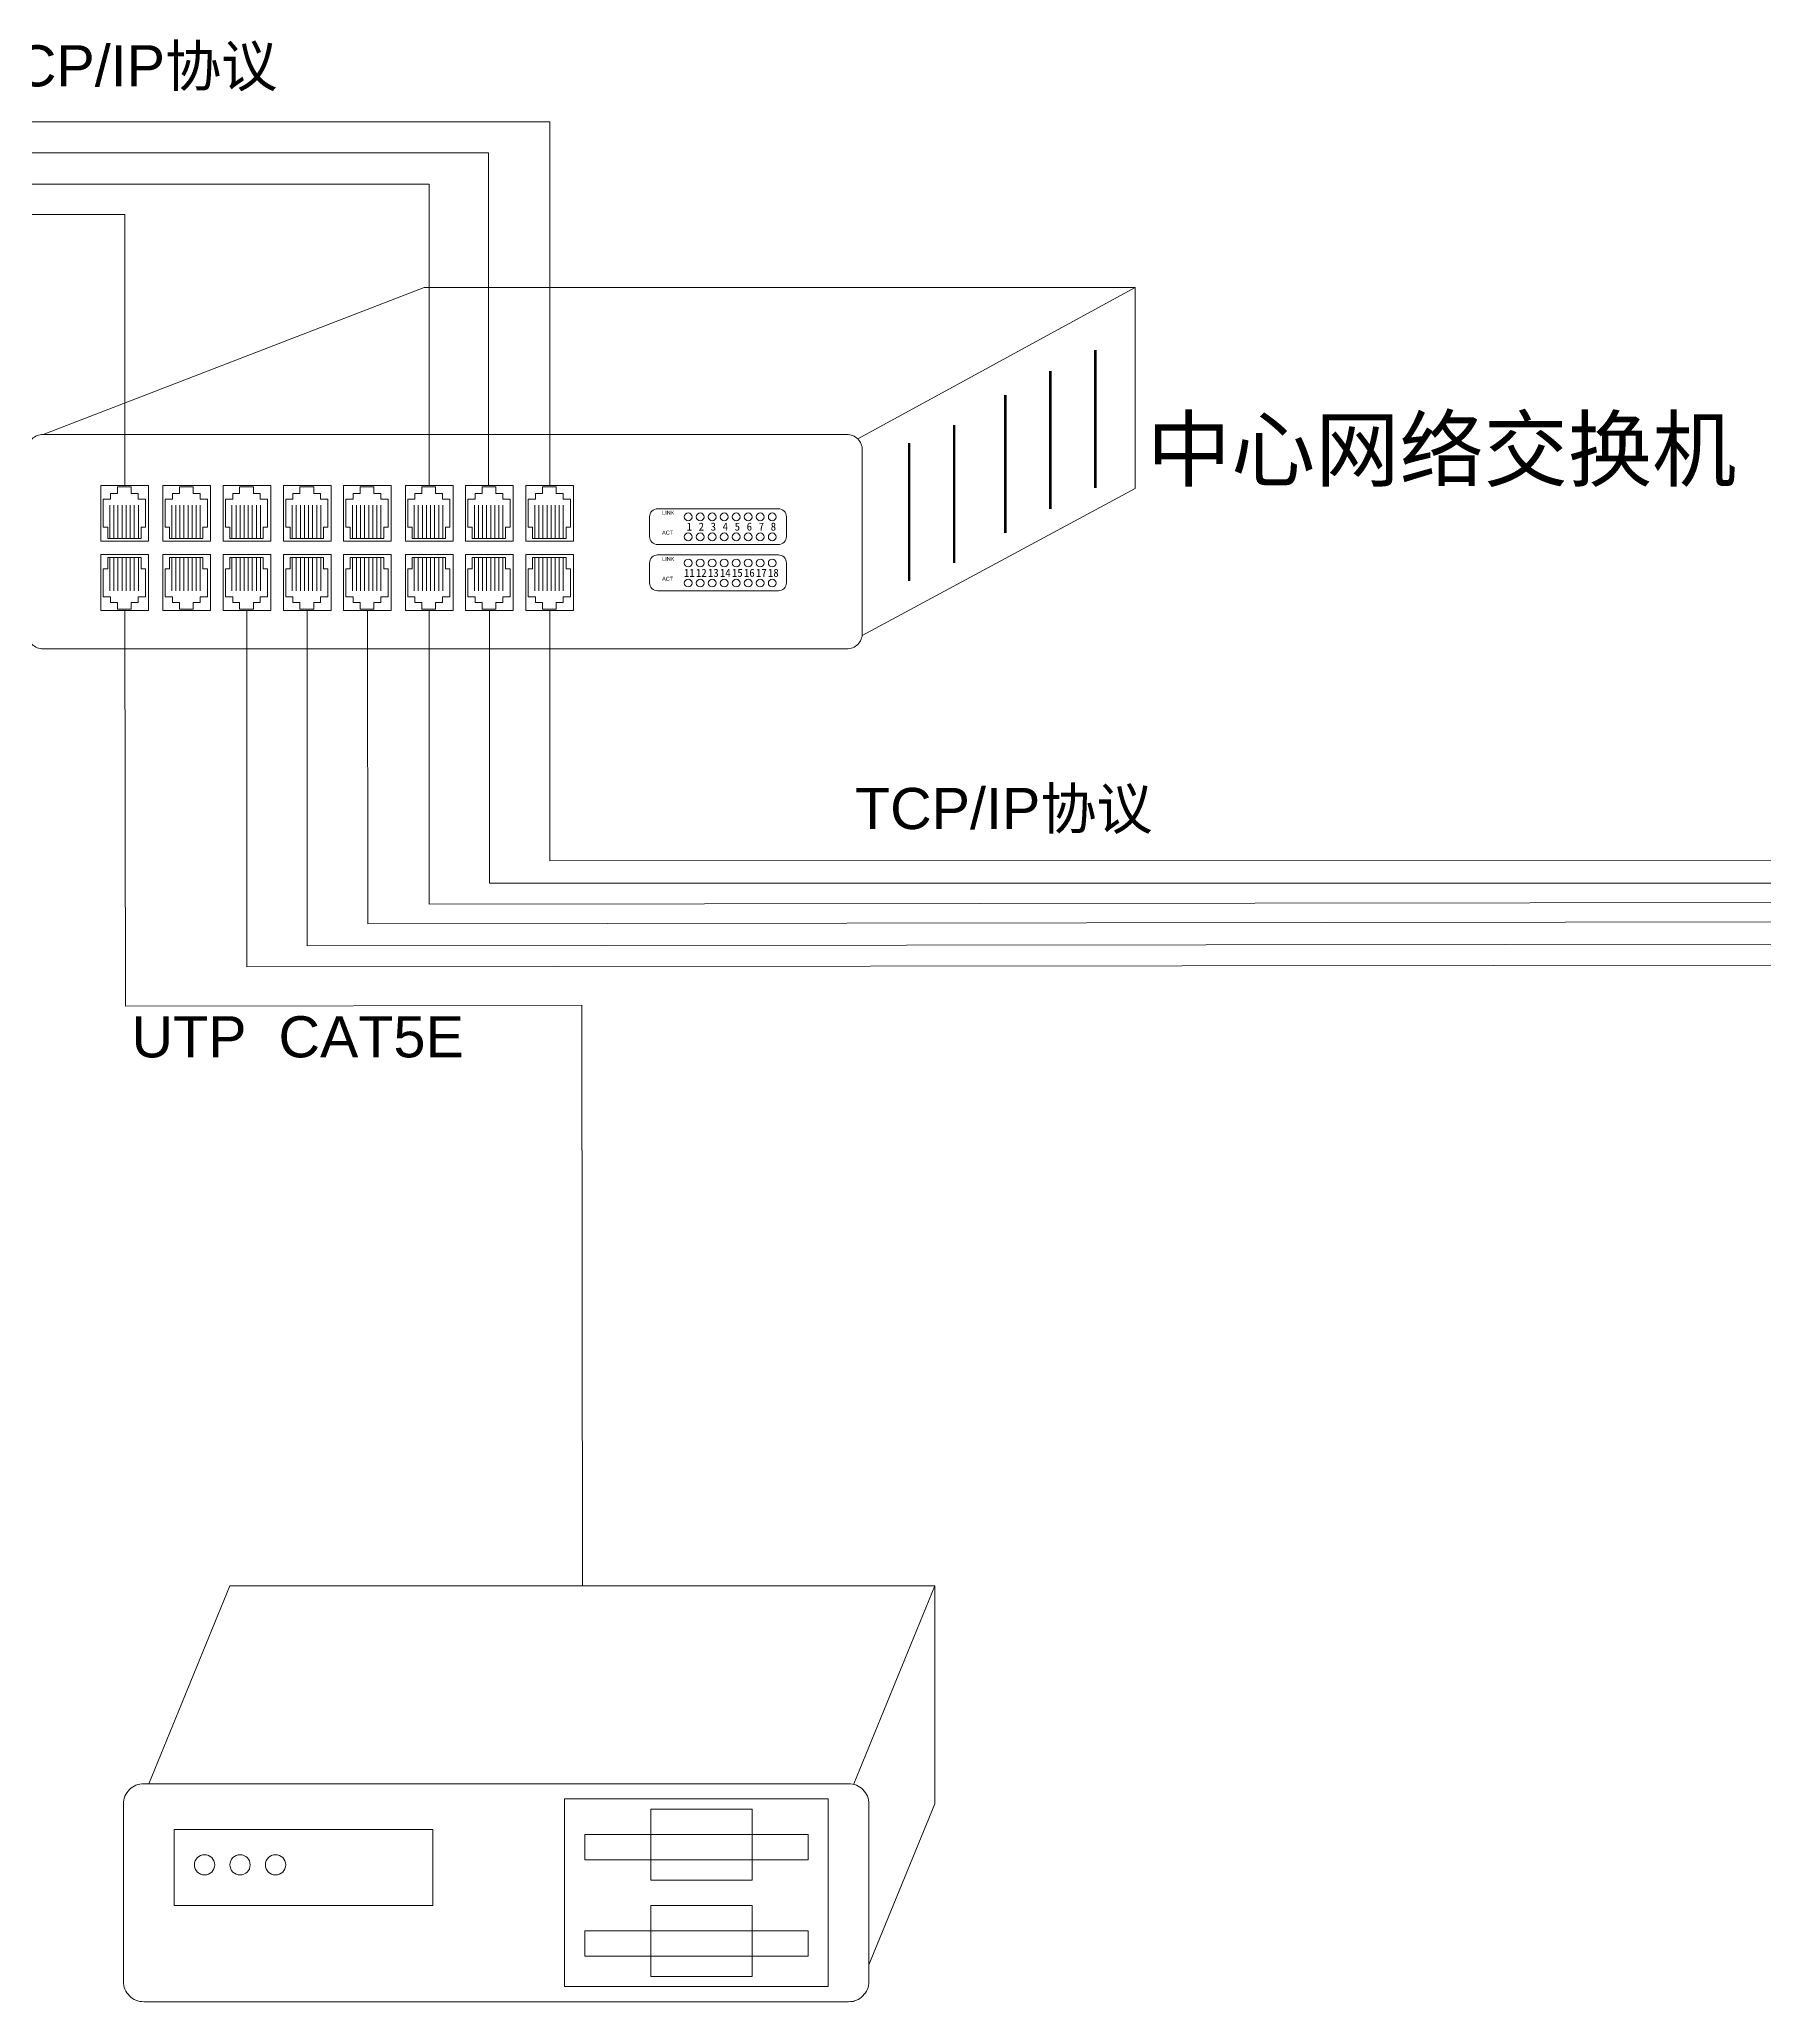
# Model space of a CAD drawing. Header units: millimetres. Extents: x 130143 to 328923, y 19139 to 134795.
# Drawn here: x 218649 to 223536, y 83271 to 88833 of the extents above; entities that cross this region are included whole.
import ezdxf

# ---------------------------------------------------------------- set-up
doc = ezdxf.new("R2010")
doc.units = ezdxf.units.MM
doc.header["$LTSCALE"] = 10
doc.linetypes.add('XU', pattern=[4, 2, -2])
doc.layers.add('邦威智能化', color=7, linetype='Continuous', lineweight=18)
doc.styles.add('HZ', font='txt.shx', dxfattribs={"bigfont": 'hztxt.shx'})
doc.styles.add('HZTXT', font='complex_.ttf', dxfattribs={"bigfont": 'HZTXT'})

msp = doc.modelspace()

# ---------------------------------------------------------------- linework, layer by layer
at = {"layer": '邦威智能化', "color": 7}
for p, q in [((218449.2837, 88598.78267, 0), (220095.91077, 88598.78267, 0)), ((220095.91077, 88598.78267, 0), (220095.91077, 87567.85718, 0)), ((218341.37888, 88510.24766, 0), (219922.61939, 88510.24766, 0)), ((219922.61939, 88510.24766, 0), (219922.61939, 87567.85718, 0)), ((218227.89679, 88421.71264, 0), (219754.29969, 88421.71264, 0)), ((219754.29969, 88421.71264, 0), (219754.29969, 87567.85718, 0)), ((218119.99196, 88336.13998, 0), (218891.75746, 88336.13998, 0)), ((218891.75746, 88336.13998, 0), (218891.75746, 87567.85718, 0)), ((218660.27621, 87712.74088, 0), (219740.16432, 88129.39062, 0)), ((219740.16432, 88129.39062, 0), (221754.53829, 88129.39062, 0)), ((219740.16432, 88129.39062, 0), (221754.53829, 88129.39062, 0)), ((221754.53829, 88129.39062, 0), (220968.65996, 87699.79034, 0)), ((221754.53829, 88129.39062, 0), (220968.65996, 87699.79034, 0)), ((221754.53829, 88129.39062, 0), (221754.53829, 87559.68587, 0)), ((221754.53829, 88129.39062, 0), (221754.53829, 87559.68587, 0)), ((218851.43897, 87529.06622, 0), (218851.43897, 87545.50627, 0)), ((218851.43897, 87545.50627, 0), (218870.98005, 87545.50627, 0)), ((218870.98005, 87545.50627, 0), (218870.98005, 87564.00132, 0)), ((218870.98005, 87564.00132, 0), (218891.54963, 87564.00132, 0)), ((218910.0622, 87564.00132, 0), (218889.49261, 87564.00132, 0)), ((218910.0622, 87545.50627, 0), (218910.0622, 87564.00132, 0)), ((218929.60327, 87545.50627, 0), (218910.0622, 87545.50627, 0)), ((218929.60327, 87529.06622, 0), (218929.60327, 87545.50627, 0)), ((219026.90528, 87545.50627, 0), (219046.44636, 87545.50627, 0)), ((219026.90528, 87529.06622, 0), (219026.90528, 87545.50627, 0)), ((219046.44636, 87545.50627, 0), (219046.44636, 87564.00132, 0)), ((219046.44636, 87564.00132, 0), (219067.01594, 87564.00132, 0)), ((219085.52851, 87564.00132, 0), (219064.95893, 87564.00132, 0)), ((219085.52851, 87545.50627, 0), (219085.52851, 87564.00132, 0)), ((219105.06959, 87545.50627, 0), (219085.52851, 87545.50627, 0)), ((219105.06959, 87529.06622, 0), (219105.06959, 87545.50627, 0)), ((219197.48983, 87529.06622, 0), (219197.48983, 87545.50627, 0)), ((219197.48983, 87545.50627, 0), (219217.0309, 87545.50627, 0)), ((219217.0309, 87545.50627, 0), (219217.0309, 87564.00132, 0)), ((219217.0309, 87564.00132, 0), (219237.60049, 87564.00132, 0)), ((219256.11306, 87564.00132, 0), (219235.54347, 87564.00132, 0)), ((219256.11306, 87545.50627, 0), (219256.11306, 87564.00132, 0)), ((219275.65413, 87545.50627, 0), (219256.11306, 87545.50627, 0)), ((219275.65413, 87529.06622, 0), (219275.65413, 87545.50627, 0)), ((219368.31444, 87529.06622, 0), (219368.31444, 87545.50627, 0)), ((219368.31444, 87545.50627, 0), (219387.85551, 87545.50627, 0)), ((219387.85551, 87545.50627, 0), (219387.85551, 87564.00132, 0)), ((219387.85551, 87564.00132, 0), (219408.4251, 87564.00132, 0)), ((219426.93767, 87564.00132, 0), (219406.36808, 87564.00132, 0)), ((219426.93767, 87545.50627, 0), (219426.93767, 87564.00132, 0)), ((219446.47874, 87545.50627, 0), (219426.93767, 87545.50627, 0)), ((219446.47874, 87529.06622, 0), (219446.47874, 87545.50627, 0)), ((219538.89898, 87545.50627, 0), (219558.44006, 87545.50627, 0)), ((219538.89898, 87529.06622, 0), (219538.89898, 87545.50627, 0)), ((219558.44006, 87545.50627, 0), (219558.44006, 87564.00132, 0)), ((219558.44006, 87564.00132, 0), (219579.00964, 87564.00132, 0)), ((219597.52221, 87564.00132, 0), (219576.95263, 87564.00132, 0)), ((219597.52221, 87545.50627, 0), (219597.52221, 87564.00132, 0)), ((219617.06329, 87545.50627, 0), (219597.52221, 87545.50627, 0)), ((219617.06329, 87529.06622, 0), (219617.06329, 87545.50627, 0)), ((219713.9812, 87545.50627, 0), (219733.52227, 87545.50627, 0)), ((219713.9812, 87529.06622, 0), (219713.9812, 87545.50627, 0)), ((219733.52227, 87545.50627, 0), (219733.52227, 87564.00132, 0)), ((219733.52227, 87564.00132, 0), (219754.09186, 87564.00132, 0)), ((219772.60443, 87564.00132, 0), (219752.03484, 87564.00132, 0)), ((219772.60443, 87545.50627, 0), (219772.60443, 87564.00132, 0)), ((219792.1455, 87545.50627, 0), (219772.60443, 87545.50627, 0)), ((219792.1455, 87529.06622, 0), (219792.1455, 87545.50627, 0)), ((219884.56574, 87529.06622, 0), (219884.56574, 87545.50627, 0)), ((219884.56574, 87545.50627, 0), (219904.10682, 87545.50627, 0)), ((219904.10682, 87564.00132, 0), (219924.6764, 87564.00132, 0)), ((219904.10682, 87545.50627, 0), (219904.10682, 87564.00132, 0)), ((219943.18897, 87564.00132, 0), (219922.61939, 87564.00132, 0)), ((219943.18897, 87545.50627, 0), (219943.18897, 87564.00132, 0)), ((219962.73005, 87545.50627, 0), (219943.18897, 87545.50627, 0)), ((219962.73005, 87529.06622, 0), (219962.73005, 87545.50627, 0)), ((220055.59228, 87545.50627, 0), (220075.13335, 87545.50627, 0)), ((220055.59228, 87529.06622, 0), (220055.59228, 87545.50627, 0)), ((220075.13335, 87545.50627, 0), (220075.13335, 87564.00132, 0)), ((220075.13335, 87564.00132, 0), (220095.70294, 87564.00132, 0)), ((220114.2155, 87564.00132, 0), (220093.64592, 87564.00132, 0)), ((220114.2155, 87545.50627, 0), (220114.2155, 87564.00132, 0)), ((220133.75658, 87545.50627, 0), (220114.2155, 87545.50627, 0)), ((220133.75658, 87529.06622, 0), (220133.75658, 87545.50627, 0)), ((221754.53829, 87559.68587, 0), (220980.76019, 87143.03613, 0)), ((221754.53829, 87559.68587, 0), (220980.76019, 87143.03613, 0)), ((218830.86938, 87449.94847, 0), (218830.86938, 87529.06622, 0)), ((218830.86938, 87529.06622, 0), (218851.43897, 87529.06622, 0)), ((218849.30984, 87418.37318, 0), (218849.30984, 87512.18051, 0)), ((218860.8545, 87418.37318, 0), (218860.8545, 87512.18051, 0)), ((218872.39915, 87418.37318, 0), (218872.39915, 87512.18051, 0)), ((218883.94381, 87418.37318, 0), (218883.94381, 87512.18051, 0)), ((218895.48846, 87418.37318, 0), (218895.48846, 87512.18051, 0)), ((218907.03312, 87418.37318, 0), (218907.03312, 87512.18051, 0)), ((218918.57777, 87418.37318, 0), (218918.57777, 87512.18051, 0)), ((218950.17286, 87529.06622, 0), (218929.60327, 87529.06622, 0)), ((218930.12243, 87418.37318, 0), (218930.12243, 87512.18051, 0)), ((218950.17286, 87449.94847, 0), (218950.17286, 87529.06622, 0)), ((219006.3357, 87449.94847, 0), (219006.3357, 87529.06622, 0)), ((219006.3357, 87529.06622, 0), (219026.90528, 87529.06622, 0)), ((219024.77616, 87418.37318, 0), (219024.77616, 87512.18051, 0)), ((219036.32081, 87418.37318, 0), (219036.32081, 87512.18051, 0)), ((219047.86547, 87418.37318, 0), (219047.86547, 87512.18051, 0)), ((219059.41012, 87418.37318, 0), (219059.41012, 87512.18051, 0)), ((219070.95478, 87418.37318, 0), (219070.95478, 87512.18051, 0)), ((219082.49943, 87418.37318, 0), (219082.49943, 87512.18051, 0)), ((219094.04409, 87418.37318, 0), (219094.04409, 87512.18051, 0)), ((219125.63917, 87529.06622, 0), (219105.06959, 87529.06622, 0)), ((219105.58874, 87418.37318, 0), (219105.58874, 87512.18051, 0)), ((219125.63917, 87449.94847, 0), (219125.63917, 87529.06622, 0)), ((219176.92024, 87449.94847, 0), (219176.92024, 87529.06622, 0)), ((219176.92024, 87529.06622, 0), (219197.48983, 87529.06622, 0)), ((219195.3607, 87418.37318, 0), (219195.3607, 87512.18051, 0)), ((219206.90536, 87418.37318, 0), (219206.90536, 87512.18051, 0)), ((219218.45001, 87418.37318, 0), (219218.45001, 87512.18051, 0)), ((219229.99467, 87418.37318, 0), (219229.99467, 87512.18051, 0)), ((219241.53932, 87418.37318, 0), (219241.53932, 87512.18051, 0)), ((219253.08398, 87418.37318, 0), (219253.08398, 87512.18051, 0)), ((219264.62863, 87418.37318, 0), (219264.62863, 87512.18051, 0)), ((219296.22372, 87529.06622, 0), (219275.65413, 87529.06622, 0)), ((219276.17329, 87418.37318, 0), (219276.17329, 87512.18051, 0)), ((219296.22372, 87449.94847, 0), (219296.22372, 87529.06622, 0)), ((219347.74485, 87449.94847, 0), (219347.74485, 87529.06622, 0)), ((219347.74485, 87529.06622, 0), (219368.31444, 87529.06622, 0)), ((219366.18531, 87418.37318, 0), (219366.18531, 87512.18051, 0)), ((219377.72997, 87418.37318, 0), (219377.72997, 87512.18051, 0)), ((219389.27462, 87418.37318, 0), (219389.27462, 87512.18051, 0)), ((219400.81928, 87418.37318, 0), (219400.81928, 87512.18051, 0)), ((219412.36393, 87418.37318, 0), (219412.36393, 87512.18051, 0)), ((219423.90859, 87418.37318, 0), (219423.90859, 87512.18051, 0)), ((219435.45324, 87418.37318, 0), (219435.45324, 87512.18051, 0)), ((219467.04833, 87529.06622, 0), (219446.47874, 87529.06622, 0)), ((219446.9979, 87418.37318, 0), (219446.9979, 87512.18051, 0)), ((219467.04833, 87449.94847, 0), (219467.04833, 87529.06622, 0)), ((219518.3294, 87449.94847, 0), (219518.3294, 87529.06622, 0)), ((219518.3294, 87529.06622, 0), (219538.89898, 87529.06622, 0)), ((219536.76985, 87418.37318, 0), (219536.76985, 87512.18051, 0)), ((219548.31451, 87418.37318, 0), (219548.31451, 87512.18051, 0)), ((219559.85916, 87418.37318, 0), (219559.85916, 87512.18051, 0)), ((219571.40382, 87418.37318, 0), (219571.40382, 87512.18051, 0)), ((219582.94848, 87418.37318, 0), (219582.94848, 87512.18051, 0)), ((219594.49313, 87418.37318, 0), (219594.49313, 87512.18051, 0)), ((219606.03779, 87418.37318, 0), (219606.03779, 87512.18051, 0)), ((219637.63287, 87529.06622, 0), (219617.06329, 87529.06622, 0)), ((219617.58244, 87418.37318, 0), (219617.58244, 87512.18051, 0)), ((219637.63287, 87449.94847, 0), (219637.63287, 87529.06622, 0)), ((219693.41161, 87449.94847, 0), (219693.41161, 87529.06622, 0)), ((219693.41161, 87529.06622, 0), (219713.9812, 87529.06622, 0)), ((219711.85207, 87418.37318, 0), (219711.85207, 87512.18051, 0)), ((219723.39673, 87418.37318, 0), (219723.39673, 87512.18051, 0)), ((219734.94138, 87418.37318, 0), (219734.94138, 87512.18051, 0)), ((219746.48604, 87418.37318, 0), (219746.48604, 87512.18051, 0)), ((219758.03069, 87418.37318, 0), (219758.03069, 87512.18051, 0)), ((219769.57535, 87418.37318, 0), (219769.57535, 87512.18051, 0)), ((219781.12, 87418.37318, 0), (219781.12, 87512.18051, 0)), ((219812.71509, 87529.06622, 0), (219792.1455, 87529.06622, 0)), ((219792.66466, 87418.37318, 0), (219792.66466, 87512.18051, 0)), ((219812.71509, 87449.94847, 0), (219812.71509, 87529.06622, 0)), ((219863.99616, 87449.94847, 0), (219863.99616, 87529.06622, 0)), ((219863.99616, 87529.06622, 0), (219884.56574, 87529.06622, 0)), ((219882.43661, 87418.37318, 0), (219882.43661, 87512.18051, 0)), ((219893.98127, 87418.37318, 0), (219893.98127, 87512.18051, 0)), ((219905.52592, 87418.37318, 0), (219905.52592, 87512.18051, 0)), ((219917.07058, 87418.37318, 0), (219917.07058, 87512.18051, 0)), ((219928.61524, 87418.37318, 0), (219928.61524, 87512.18051, 0)), ((219940.15989, 87418.37318, 0), (219940.15989, 87512.18051, 0)), ((219951.70455, 87418.37318, 0), (219951.70455, 87512.18051, 0)), ((219983.29963, 87529.06622, 0), (219962.73005, 87529.06622, 0)), ((219963.2492, 87418.37318, 0), (219963.2492, 87512.18051, 0)), ((219983.29963, 87449.94847, 0), (219983.29963, 87529.06622, 0)), ((220035.02269, 87449.94847, 0), (220035.02269, 87529.06622, 0)), ((220035.02269, 87529.06622, 0), (220055.59228, 87529.06622, 0)), ((220053.46315, 87418.37318, 0), (220053.46315, 87512.18051, 0)), ((220065.0078, 87418.37318, 0), (220065.0078, 87512.18051, 0)), ((220076.55246, 87418.37318, 0), (220076.55246, 87512.18051, 0)), ((220088.09711, 87418.37318, 0), (220088.09711, 87512.18051, 0)), ((220099.64177, 87418.37318, 0), (220099.64177, 87512.18051, 0)), ((220111.18643, 87418.37318, 0), (220111.18643, 87512.18051, 0)), ((220122.73108, 87418.37318, 0), (220122.73108, 87512.18051, 0)), ((220154.32617, 87529.06622, 0), (220133.75658, 87529.06622, 0)), ((220134.27574, 87418.37318, 0), (220134.27574, 87512.18051, 0)), ((220154.32617, 87449.94847, 0), (220154.32617, 87529.06622, 0)), ((218843.21115, 87449.94847, 0), (218830.86938, 87449.94847, 0)), ((218843.21115, 87418.09589, 0), (218843.21115, 87449.94847, 0)), ((218937.8311, 87418.09589, 0), (218937.8311, 87449.94847, 0)), ((218937.8311, 87449.94847, 0), (218950.17286, 87449.94847, 0)), ((219018.67746, 87449.94847, 0), (219006.3357, 87449.94847, 0)), ((219018.67746, 87418.09589, 0), (219018.67746, 87449.94847, 0)), ((219113.29741, 87449.94847, 0), (219125.63917, 87449.94847, 0)), ((219113.29741, 87418.09589, 0), (219113.29741, 87449.94847, 0)), ((219189.262, 87449.94847, 0), (219176.92024, 87449.94847, 0)), ((219189.262, 87418.09589, 0), (219189.262, 87449.94847, 0)), ((219283.88196, 87418.09589, 0), (219283.88196, 87449.94847, 0)), ((219283.88196, 87449.94847, 0), (219296.22372, 87449.94847, 0)), ((219360.08661, 87449.94847, 0), (219347.74485, 87449.94847, 0)), ((219360.08661, 87418.09589, 0), (219360.08661, 87449.94847, 0)), ((219454.70657, 87418.09589, 0), (219454.70657, 87449.94847, 0)), ((219454.70657, 87449.94847, 0), (219467.04833, 87449.94847, 0)), ((219530.67116, 87449.94847, 0), (219518.3294, 87449.94847, 0)), ((219530.67116, 87418.09589, 0), (219530.67116, 87449.94847, 0)), ((219625.29111, 87418.09589, 0), (219625.29111, 87449.94847, 0)), ((219625.29111, 87449.94847, 0), (219637.63287, 87449.94847, 0)), ((219705.75337, 87449.94847, 0), (219693.41161, 87449.94847, 0)), ((219705.75337, 87418.09589, 0), (219705.75337, 87449.94847, 0)), ((219800.37333, 87449.94847, 0), (219812.71509, 87449.94847, 0)), ((219800.37333, 87418.09589, 0), (219800.37333, 87449.94847, 0)), ((219876.33792, 87449.94847, 0), (219863.99616, 87449.94847, 0)), ((219876.33792, 87418.09589, 0), (219876.33792, 87449.94847, 0)), ((219970.95787, 87418.09589, 0), (219970.95787, 87449.94847, 0)), ((219970.95787, 87449.94847, 0), (219983.29963, 87449.94847, 0)), ((220047.36445, 87449.94847, 0), (220035.02269, 87449.94847, 0)), ((220047.36445, 87418.09589, 0), (220047.36445, 87449.94847, 0)), ((220141.9844, 87418.09589, 0), (220141.9844, 87449.94847, 0)), ((220141.9844, 87449.94847, 0), (220154.32617, 87449.94847, 0)), ((218902.86288, 87418.09589, 0), (218843.21115, 87418.09589, 0)), ((218894.63501, 87418.09589, 0), (218937.8311, 87418.09589, 0)), ((219078.3292, 87418.09589, 0), (219018.67746, 87418.09589, 0)), ((219070.10132, 87418.09589, 0), (219113.29741, 87418.09589, 0)), ((219248.91374, 87418.09589, 0), (219189.262, 87418.09589, 0)), ((219240.68587, 87418.09589, 0), (219283.88196, 87418.09589, 0)), ((219419.73835, 87418.09589, 0), (219360.08661, 87418.09589, 0)), ((219411.51048, 87418.09589, 0), (219454.70657, 87418.09589, 0)), ((219590.32289, 87418.09589, 0), (219530.67116, 87418.09589, 0)), ((219582.09502, 87418.09589, 0), (219625.29111, 87418.09589, 0)), ((219765.40511, 87418.09589, 0), (219705.75337, 87418.09589, 0)), ((219757.17724, 87418.09589, 0), (219800.37333, 87418.09589, 0)), ((219935.98965, 87418.09589, 0), (219876.33792, 87418.09589, 0)), ((219927.76178, 87418.09589, 0), (219970.95787, 87418.09589, 0)), ((220107.01619, 87418.09589, 0), (220047.36445, 87418.09589, 0)), ((220098.78832, 87418.09589, 0), (220141.9844, 87418.09589, 0)), ((218830.86938, 87331.84079, 0), (218830.86938, 87252.72304, 0)), ((218843.21115, 87331.84079, 0), (218830.86938, 87331.84079, 0)), ((218843.21115, 87363.69337, 0), (218843.21115, 87331.84079, 0)), ((218902.86288, 87363.69337, 0), (218843.21115, 87363.69337, 0)), ((218849.30984, 87363.41608, 0), (218849.30984, 87269.60876, 0)), ((218860.8545, 87363.41608, 0), (218860.8545, 87269.60876, 0)), ((218872.39915, 87363.41608, 0), (218872.39915, 87269.60876, 0)), ((218883.94381, 87363.41608, 0), (218883.94381, 87269.60876, 0)), ((218894.63501, 87363.69337, 0), (218937.8311, 87363.69337, 0)), ((218895.48846, 87363.41608, 0), (218895.48846, 87269.60876, 0)), ((218907.03312, 87363.41608, 0), (218907.03312, 87269.60876, 0)), ((218918.57777, 87363.41608, 0), (218918.57777, 87269.60876, 0)), ((218930.12243, 87363.41608, 0), (218930.12243, 87269.60876, 0)), ((218937.8311, 87363.69337, 0), (218937.8311, 87331.84079, 0)), ((218937.8311, 87331.84079, 0), (218950.17286, 87331.84079, 0)), ((218950.17286, 87331.84079, 0), (218950.17286, 87252.72304, 0)), ((219018.67746, 87331.84079, 0), (219006.3357, 87331.84079, 0)), ((219006.3357, 87331.84079, 0), (219006.3357, 87252.72304, 0)), ((219078.3292, 87363.69337, 0), (219018.67746, 87363.69337, 0)), ((219018.67746, 87363.69337, 0), (219018.67746, 87331.84079, 0)), ((219024.77616, 87363.41608, 0), (219024.77616, 87269.60876, 0)), ((219036.32081, 87363.41608, 0), (219036.32081, 87269.60876, 0)), ((219047.86547, 87363.41608, 0), (219047.86547, 87269.60876, 0)), ((219059.41012, 87363.41608, 0), (219059.41012, 87269.60876, 0)), ((219070.10132, 87363.69337, 0), (219113.29741, 87363.69337, 0)), ((219070.95478, 87363.41608, 0), (219070.95478, 87269.60876, 0)), ((219082.49943, 87363.41608, 0), (219082.49943, 87269.60876, 0)), ((219094.04409, 87363.41608, 0), (219094.04409, 87269.60876, 0)), ((219105.58874, 87363.41608, 0), (219105.58874, 87269.60876, 0)), ((219113.29741, 87363.69337, 0), (219113.29741, 87331.84079, 0)), ((219113.29741, 87331.84079, 0), (219125.63917, 87331.84079, 0)), ((219125.63917, 87331.84079, 0), (219125.63917, 87252.72304, 0)), ((219176.92024, 87331.84079, 0), (219176.92024, 87252.72304, 0)), ((219189.262, 87331.84079, 0), (219176.92024, 87331.84079, 0)), ((219248.91374, 87363.69337, 0), (219189.262, 87363.69337, 0)), ((219189.262, 87363.69337, 0), (219189.262, 87331.84079, 0)), ((219195.3607, 87363.41608, 0), (219195.3607, 87269.60876, 0)), ((219206.90536, 87363.41608, 0), (219206.90536, 87269.60876, 0)), ((219218.45001, 87363.41608, 0), (219218.45001, 87269.60876, 0)), ((219229.99467, 87363.41608, 0), (219229.99467, 87269.60876, 0)), ((219240.68587, 87363.69337, 0), (219283.88196, 87363.69337, 0)), ((219241.53932, 87363.41608, 0), (219241.53932, 87269.60876, 0)), ((219253.08398, 87363.41608, 0), (219253.08398, 87269.60876, 0)), ((219264.62863, 87363.41608, 0), (219264.62863, 87269.60876, 0)), ((219276.17329, 87363.41608, 0), (219276.17329, 87269.60876, 0)), ((219283.88196, 87363.69337, 0), (219283.88196, 87331.84079, 0)), ((219283.88196, 87331.84079, 0), (219296.22372, 87331.84079, 0)), ((219296.22372, 87331.84079, 0), (219296.22372, 87252.72304, 0)), ((219347.74485, 87331.84079, 0), (219347.74485, 87252.72304, 0)), ((219360.08661, 87331.84079, 0), (219347.74485, 87331.84079, 0)), ((219360.08661, 87363.69337, 0), (219360.08661, 87331.84079, 0)), ((219419.73835, 87363.69337, 0), (219360.08661, 87363.69337, 0)), ((219366.18531, 87363.41608, 0), (219366.18531, 87269.60876, 0)), ((219377.72997, 87363.41608, 0), (219377.72997, 87269.60876, 0)), ((219389.27462, 87363.41608, 0), (219389.27462, 87269.60876, 0)), ((219400.81928, 87363.41608, 0), (219400.81928, 87269.60876, 0)), ((219411.51048, 87363.69337, 0), (219454.70657, 87363.69337, 0)), ((219412.36393, 87363.41608, 0), (219412.36393, 87269.60876, 0)), ((219423.90859, 87363.41608, 0), (219423.90859, 87269.60876, 0)), ((219435.45324, 87363.41608, 0), (219435.45324, 87269.60876, 0)), ((219446.9979, 87363.41608, 0), (219446.9979, 87269.60876, 0)), ((219454.70657, 87363.69337, 0), (219454.70657, 87331.84079, 0)), ((219454.70657, 87331.84079, 0), (219467.04833, 87331.84079, 0)), ((219467.04833, 87331.84079, 0), (219467.04833, 87252.72304, 0)), ((219530.67116, 87331.84079, 0), (219518.3294, 87331.84079, 0)), ((219518.3294, 87331.84079, 0), (219518.3294, 87252.72304, 0)), ((219530.67116, 87363.69337, 0), (219530.67116, 87331.84079, 0)), ((219590.32289, 87363.69337, 0), (219530.67116, 87363.69337, 0)), ((219536.76985, 87363.41608, 0), (219536.76985, 87269.60876, 0)), ((219548.31451, 87363.41608, 0), (219548.31451, 87269.60876, 0)), ((219559.85916, 87363.41608, 0), (219559.85916, 87269.60876, 0)), ((219571.40382, 87363.41608, 0), (219571.40382, 87269.60876, 0)), ((219582.09502, 87363.69337, 0), (219625.29111, 87363.69337, 0)), ((219582.94848, 87363.41608, 0), (219582.94848, 87269.60876, 0)), ((219594.49313, 87363.41608, 0), (219594.49313, 87269.60876, 0)), ((219606.03779, 87363.41608, 0), (219606.03779, 87269.60876, 0)), ((219617.58244, 87363.41608, 0), (219617.58244, 87269.60876, 0)), ((219625.29111, 87363.69337, 0), (219625.29111, 87331.84079, 0)), ((219625.29111, 87331.84079, 0), (219637.63287, 87331.84079, 0)), ((219637.63287, 87331.84079, 0), (219637.63287, 87252.72304, 0)), ((219705.75337, 87331.84079, 0), (219693.41161, 87331.84079, 0)), ((219693.41161, 87331.84079, 0), (219693.41161, 87252.72304, 0)), ((219765.40511, 87363.69337, 0), (219705.75337, 87363.69337, 0)), ((219705.75337, 87363.69337, 0), (219705.75337, 87331.84079, 0)), ((219711.85207, 87363.41608, 0), (219711.85207, 87269.60876, 0)), ((219723.39673, 87363.41608, 0), (219723.39673, 87269.60876, 0)), ((219734.94138, 87363.41608, 0), (219734.94138, 87269.60876, 0)), ((219746.48604, 87363.41608, 0), (219746.48604, 87269.60876, 0)), ((219757.17724, 87363.69337, 0), (219800.37333, 87363.69337, 0)), ((219758.03069, 87363.41608, 0), (219758.03069, 87269.60876, 0)), ((219769.57535, 87363.41608, 0), (219769.57535, 87269.60876, 0)), ((219781.12, 87363.41608, 0), (219781.12, 87269.60876, 0)), ((219792.66466, 87363.41608, 0), (219792.66466, 87269.60876, 0)), ((219800.37333, 87363.69337, 0), (219800.37333, 87331.84079, 0)), ((219800.37333, 87331.84079, 0), (219812.71509, 87331.84079, 0)), ((219812.71509, 87331.84079, 0), (219812.71509, 87252.72304, 0)), ((219863.99616, 87331.84079, 0), (219863.99616, 87252.72304, 0)), ((219876.33792, 87331.84079, 0), (219863.99616, 87331.84079, 0)), ((219935.98965, 87363.69337, 0), (219876.33792, 87363.69337, 0)), ((219876.33792, 87363.69337, 0), (219876.33792, 87331.84079, 0)), ((219882.43661, 87363.41608, 0), (219882.43661, 87269.60876, 0)), ((219893.98127, 87363.41608, 0), (219893.98127, 87269.60876, 0)), ((219905.52592, 87363.41608, 0), (219905.52592, 87269.60876, 0)), ((219917.07058, 87363.41608, 0), (219917.07058, 87269.60876, 0)), ((219927.76178, 87363.69337, 0), (219970.95787, 87363.69337, 0)), ((219928.61524, 87363.41608, 0), (219928.61524, 87269.60876, 0)), ((219940.15989, 87363.41608, 0), (219940.15989, 87269.60876, 0)), ((219951.70455, 87363.41608, 0), (219951.70455, 87269.60876, 0)), ((219963.2492, 87363.41608, 0), (219963.2492, 87269.60876, 0)), ((219970.95787, 87363.69337, 0), (219970.95787, 87331.84079, 0)), ((219970.95787, 87331.84079, 0), (219983.29963, 87331.84079, 0)), ((219983.29963, 87331.84079, 0), (219983.29963, 87252.72304, 0)), ((220047.36445, 87331.84079, 0), (220035.02269, 87331.84079, 0)), ((220035.02269, 87331.84079, 0), (220035.02269, 87252.72304, 0)), ((220107.01619, 87363.69337, 0), (220047.36445, 87363.69337, 0)), ((220047.36445, 87363.69337, 0), (220047.36445, 87331.84079, 0)), ((220053.46315, 87363.41608, 0), (220053.46315, 87269.60876, 0)), ((220065.0078, 87363.41608, 0), (220065.0078, 87269.60876, 0)), ((220076.55246, 87363.41608, 0), (220076.55246, 87269.60876, 0)), ((220088.09711, 87363.41608, 0), (220088.09711, 87269.60876, 0)), ((220098.78832, 87363.69337, 0), (220141.9844, 87363.69337, 0)), ((220099.64177, 87363.41608, 0), (220099.64177, 87269.60876, 0)), ((220111.18643, 87363.41608, 0), (220111.18643, 87269.60876, 0)), ((220122.73108, 87363.41608, 0), (220122.73108, 87269.60876, 0)), ((220134.27574, 87363.41608, 0), (220134.27574, 87269.60876, 0)), ((220141.9844, 87363.69337, 0), (220141.9844, 87331.84079, 0)), ((220141.9844, 87331.84079, 0), (220154.32617, 87331.84079, 0)), ((220154.32617, 87331.84079, 0), (220154.32617, 87252.72304, 0)), ((218830.86938, 87252.72304, 0), (218851.43897, 87252.72304, 0)), ((218851.43897, 87252.72304, 0), (218851.43897, 87236.283, 0)), ((218851.43897, 87236.283, 0), (218870.98005, 87236.283, 0)), ((218870.98005, 87236.283, 0), (218870.98005, 87217.78795, 0)), ((218870.98005, 87217.78795, 0), (218891.54963, 87217.78795, 0)), ((218910.0622, 87217.78795, 0), (218889.49261, 87217.78795, 0)), ((218891.75746, 87213.93209, 0), (218893.71737, 86092.81722, 0)), ((218910.0622, 87236.283, 0), (218910.0622, 87217.78795, 0)), ((218929.60327, 87236.283, 0), (218910.0622, 87236.283, 0)), ((218950.17286, 87252.72304, 0), (218929.60327, 87252.72304, 0)), ((218929.60327, 87252.72304, 0), (218929.60327, 87236.283, 0)), ((219006.3357, 87252.72304, 0), (219026.90528, 87252.72304, 0)), ((219026.90528, 87252.72304, 0), (219026.90528, 87236.283, 0)), ((219026.90528, 87236.283, 0), (219046.44636, 87236.283, 0)), ((219046.44636, 87236.283, 0), (219046.44636, 87217.78795, 0)), ((219046.44636, 87217.78795, 0), (219067.01594, 87217.78795, 0)), ((219085.52851, 87217.78795, 0), (219064.95893, 87217.78795, 0)), ((219105.06959, 87236.283, 0), (219085.52851, 87236.283, 0)), ((219085.52851, 87236.283, 0), (219085.52851, 87217.78795, 0)), ((219105.06959, 87252.72304, 0), (219105.06959, 87236.283, 0)), ((219125.63917, 87252.72304, 0), (219105.06959, 87252.72304, 0)), ((219176.92024, 87252.72304, 0), (219197.48983, 87252.72304, 0)), ((219197.48983, 87252.72304, 0), (219197.48983, 87236.283, 0)), ((219197.48983, 87236.283, 0), (219217.0309, 87236.283, 0)), ((219217.0309, 87236.283, 0), (219217.0309, 87217.78795, 0)), ((219217.0309, 87217.78795, 0), (219237.60049, 87217.78795, 0)), ((219256.11306, 87217.78795, 0), (219235.54347, 87217.78795, 0)), ((219237.80832, 87213.93209, 0), (219237.67446, 86203.66403, 0)), ((219275.65413, 87236.283, 0), (219256.11306, 87236.283, 0)), ((219256.11306, 87236.283, 0), (219256.11306, 87217.78795, 0)), ((219296.22372, 87252.72304, 0), (219275.65413, 87252.72304, 0)), ((219275.65413, 87252.72304, 0), (219275.65413, 87236.283, 0)), ((219347.74485, 87252.72304, 0), (219368.31444, 87252.72304, 0)), ((219368.31444, 87252.72304, 0), (219368.31444, 87236.283, 0)), ((219368.31444, 87236.283, 0), (219387.85551, 87236.283, 0)), ((219387.85551, 87236.283, 0), (219387.85551, 87217.78795, 0)), ((219387.85551, 87217.78795, 0), (219408.4251, 87217.78795, 0)), ((219426.93767, 87217.78795, 0), (219406.36808, 87217.78795, 0)), ((219408.63293, 87213.93209, 0), (219408.63293, 86263.14742, 0)), ((219426.93767, 87236.283, 0), (219426.93767, 87217.78795, 0)), ((219446.47874, 87236.283, 0), (219426.93767, 87236.283, 0)), ((219467.04833, 87252.72304, 0), (219446.47874, 87252.72304, 0)), ((219446.47874, 87252.72304, 0), (219446.47874, 87236.283, 0)), ((219518.3294, 87252.72304, 0), (219538.89898, 87252.72304, 0)), ((219538.89898, 87252.72304, 0), (219538.89898, 87236.283, 0)), ((219538.89898, 87236.283, 0), (219558.44006, 87236.283, 0)), ((219558.44006, 87236.283, 0), (219558.44006, 87217.78795, 0)), ((219558.44006, 87217.78795, 0), (219579.00964, 87217.78795, 0)), ((219597.52221, 87217.78795, 0), (219576.95263, 87217.78795, 0)), ((219579.21748, 87213.93209, 0), (219580.40647, 86326.07194, 0)), ((219597.52221, 87236.283, 0), (219597.52221, 87217.78795, 0)), ((219617.06329, 87236.283, 0), (219597.52221, 87236.283, 0)), ((219617.06329, 87252.72304, 0), (219617.06329, 87236.283, 0)), ((219637.63287, 87252.72304, 0), (219617.06329, 87252.72304, 0)), ((219693.41161, 87252.72304, 0), (219713.9812, 87252.72304, 0)), ((219713.9812, 87252.72304, 0), (219713.9812, 87236.283, 0)), ((219713.9812, 87236.283, 0), (219733.52227, 87236.283, 0)), ((219733.52227, 87236.283, 0), (219733.52227, 87217.78795, 0)), ((219733.52227, 87217.78795, 0), (219754.09186, 87217.78795, 0)), ((219772.60443, 87217.78795, 0), (219752.03484, 87217.78795, 0)), ((219754.29969, 87213.93209, 0), (219754.29969, 86381.58916, 0)), ((219792.1455, 87236.283, 0), (219772.60443, 87236.283, 0)), ((219772.60443, 87236.283, 0), (219772.60443, 87217.78795, 0)), ((219792.1455, 87252.72304, 0), (219792.1455, 87236.283, 0)), ((219812.71509, 87252.72304, 0), (219792.1455, 87252.72304, 0)), ((219863.99616, 87252.72304, 0), (219884.56574, 87252.72304, 0)), ((219884.56574, 87252.72304, 0), (219884.56574, 87236.283, 0)), ((219884.56574, 87236.283, 0), (219904.10682, 87236.283, 0)), ((219904.10682, 87236.283, 0), (219904.10682, 87217.78795, 0)), ((219904.10682, 87217.78795, 0), (219924.6764, 87217.78795, 0)), ((219943.18897, 87217.78795, 0), (219922.61939, 87217.78795, 0)), ((219924.88424, 87213.93209, 0), (219924.88424, 86440.98322, 0)), ((219962.73005, 87236.283, 0), (219943.18897, 87236.283, 0)), ((219943.18897, 87236.283, 0), (219943.18897, 87217.78795, 0)), ((219983.29963, 87252.72304, 0), (219962.73005, 87252.72304, 0)), ((219962.73005, 87252.72304, 0), (219962.73005, 87236.283, 0)), ((220035.02269, 87252.72304, 0), (220055.59228, 87252.72304, 0)), ((220055.59228, 87252.72304, 0), (220055.59228, 87236.283, 0)), ((220055.59228, 87236.283, 0), (220075.13335, 87236.283, 0)), ((220075.13335, 87236.283, 0), (220075.13335, 87217.78795, 0)), ((220075.13335, 87217.78795, 0), (220095.70294, 87217.78795, 0)), ((220114.2155, 87217.78795, 0), (220093.64592, 87217.78795, 0)), ((220095.91077, 87213.93209, 0), (220095.91077, 86503.90581, 0)), ((220114.2155, 87236.283, 0), (220114.2155, 87217.78795, 0)), ((220133.75658, 87236.283, 0), (220114.2155, 87236.283, 0)), ((220133.75658, 87252.72304, 0), (220133.75658, 87236.283, 0)), ((220154.32617, 87252.72304, 0), (220133.75658, 87252.72304, 0)), ((225978.27523, 86505.62562, 0), (220095.91077, 86503.90581, 0)), ((230467.01783, 86440.98322, 0), (219924.88424, 86440.98322, 0)), ((236737.55608, 86401.57658, 0), (219754.29969, 86381.49983, 0)), ((236735.97834, 86347.35396, 0), (219580.40647, 86326.07194, 0)), ((230464.98203, 86276.86317, 0), (219408.63293, 86263.14742, 0)), ((225975.95909, 86212.02308, 0), (219237.67446, 86203.66403, 0)), ((220186.83413, 86093.95618, 0), (218893.71737, 86092.81722, 0)), ((220186.83314, 86095.07781, 0), (220188.29054, 84449.58043, 0)), ((218959.64146, 83889.1446, 0), (219189.56409, 84449.58102, 0)), ((219189.56409, 84449.58102, 0), (221187.01698, 84449.58102, 0)), ((220957.09434, 83889.1446, 0), (221187.01698, 84449.58102, 0)), ((221187.01698, 84449.58102, 0), (221187.01698, 83831.66394, 0)), ((221000.20484, 83376.30934, 0), (221187.01698, 83831.66394, 0)), ((220957.09434, 83271.22752, 0), (220957.935, 83273.27662, 0))]:
    msp.add_line(p, q, dxfattribs=at)
at = {"layer": '邦威智能化', "color": 7, "const_width": 6.80244, "elevation": 0}
for points in [[(221641.87756, 87951.99583), (221641.87756, 87560.85525)], [(221514.33172, 87892.47444), (221514.33172, 87501.33386)], [(221386.78588, 87824.44999), (221386.78588, 87433.30941)], [(221242.23392, 87739.41943), (221242.23392, 87348.27885)], [(221114.68808, 87688.40109), (221114.68808, 87297.26052)]]:
    msp.add_lwpolyline(points, dxfattribs=at)
at = {"layer": '邦威智能化', "color": 7, "elevation": 0}
for points in [[(218660.27621, 87712.74088), (220937.39461, 87712.74088, -0.4142135624), (220981.6105, 87668.52499), (220981.6105, 87148.98827, -0.4142135624), (220937.39461, 87104.77238), (218660.27621, 87104.77238, -0.4142135624), (218616.06032, 87148.98827), (218616.06032, 87668.52499, -0.4142135624)], [(220401.59959, 87502.02168), (220743.71124, 87502.02168, -0.4142135624), (220766.38605, 87479.34686), (220766.38605, 87423.27817, -0.4142135624), (220743.71124, 87400.60335), (220401.59959, 87400.60335, -0.4142135624), (220378.92477, 87423.27817), (220378.92477, 87479.34686, -0.4142135624)], [(220401.59959, 87371.05119), (220743.71124, 87371.05119, -0.4142135624), (220766.38605, 87348.37637), (220766.38605, 87292.30768, -0.4142135624), (220743.71124, 87269.63286), (220401.59959, 87269.63286, -0.4142135624), (220378.92477, 87292.30768), (220378.92477, 87348.37637, -0.4142135624)], [(218945.27129, 83889.1446), (220942.72418, 83889.1446, -0.4142135624), (221000.20484, 83831.66394), (221000.20484, 83328.70817, -0.4142135624), (220942.72418, 83271.22752), (218945.27129, 83271.22752, -0.4142135624), (218887.79064, 83328.70817), (218887.79064, 83831.66394, -0.4142135624)]]:
    msp.add_lwpolyline(points, format="xyb", close=True, dxfattribs=at)
for points in [[(218824.19839, 87409.82007), (218959.31654, 87409.82007), (218959.31654, 87567.85718), (218824.19839, 87567.85718)], [(218999.6647, 87409.82007), (219134.78286, 87409.82007), (219134.78286, 87567.85718), (218999.6647, 87567.85718)], [(219170.24924, 87409.82007), (219305.3674, 87409.82007), (219305.3674, 87567.85718), (219170.24924, 87567.85718)], [(219341.07386, 87409.82007), (219476.19201, 87409.82007), (219476.19201, 87567.85718), (219341.07386, 87567.85718)], [(219511.6584, 87409.82007), (219646.77656, 87409.82007), (219646.77656, 87567.85718), (219511.6584, 87567.85718)], [(219686.74062, 87409.82007), (219821.85877, 87409.82007), (219821.85877, 87567.85718), (219686.74062, 87567.85718)], [(219857.32516, 87409.82007), (219992.44332, 87409.82007), (219992.44332, 87567.85718), (219857.32516, 87567.85718)], [(220028.35169, 87409.82007), (220163.46985, 87409.82007), (220163.46985, 87567.85718), (220028.35169, 87567.85718)], [(218824.19839, 87371.9692), (218959.31654, 87371.9692), (218959.31654, 87213.93209), (218824.19839, 87213.93209)], [(218999.6647, 87371.9692), (219134.78286, 87371.9692), (219134.78286, 87213.93209), (218999.6647, 87213.93209)], [(219170.24924, 87371.9692), (219305.3674, 87371.9692), (219305.3674, 87213.93209), (219170.24924, 87213.93209)], [(219341.07386, 87371.9692), (219476.19201, 87371.9692), (219476.19201, 87213.93209), (219341.07386, 87213.93209)], [(219511.6584, 87371.9692), (219646.77656, 87371.9692), (219646.77656, 87213.93209), (219511.6584, 87213.93209)], [(219686.74062, 87371.9692), (219821.85877, 87371.9692), (219821.85877, 87213.93209), (219686.74062, 87213.93209)], [(219857.32516, 87371.9692), (219992.44332, 87371.9692), (219992.44332, 87213.93209), (219857.32516, 87213.93209)], [(220028.35169, 87371.9692), (220163.46985, 87371.9692), (220163.46985, 87213.93209), (220028.35169, 87213.93209)], [(220137.99496, 83846.0341), (220885.24352, 83846.0341), (220885.24352, 83314.33801), (220137.99496, 83314.33801)], [(220382.28776, 83817.29377), (220669.69105, 83817.29377), (220669.69105, 83616.11147), (220382.28776, 83616.11147)], [(219031.49228, 83759.81311), (219764.37068, 83759.81311), (219764.37068, 83544.26064), (219031.49228, 83544.26064)], [(220195.47562, 83745.44295), (220827.76286, 83745.44295), (220827.76286, 83673.59213), (220195.47562, 83673.59213)], [(220382.28776, 83544.26064), (220669.69105, 83544.26064), (220669.69105, 83343.07834), (220382.28776, 83343.07834)], [(220195.47562, 83472.40982), (220827.76286, 83472.40982), (220827.76286, 83400.559), (220195.47562, 83400.559)]]:
    msp.add_lwpolyline(points, close=True, dxfattribs=at)
at = {"layer": '邦威智能化', "color": 7}
for centre, radius in [((220488.14941, 87479.11314, 0), 10.95453), ((220522.16163, 87479.11314, 0), 10.95453), ((220556.17386, 87479.11314, 0), 10.95453), ((220590.18608, 87479.11314, 0), 10.95453), ((220624.19831, 87479.11314, 0), 10.95453), ((220658.21053, 87479.11314, 0), 10.95453), ((220692.22275, 87479.11314, 0), 10.95453), ((220726.23498, 87479.11314, 0), 10.95453), ((220488.14941, 87422.4261, 0), 10.95453), ((220522.16163, 87422.4261, 0), 10.95453), ((220556.17386, 87422.4261, 0), 10.95453), ((220590.18608, 87422.4261, 0), 10.95453), ((220624.19831, 87422.4261, 0), 10.95453), ((220658.21053, 87422.4261, 0), 10.95453), ((220692.22275, 87422.4261, 0), 10.95453), ((220726.23498, 87422.4261, 0), 10.95453), ((220488.14941, 87348.14265, 0), 10.95453), ((220522.16163, 87348.14265, 0), 10.95453), ((220556.17386, 87348.14265, 0), 10.95453), ((220590.18608, 87348.14265, 0), 10.95453), ((220624.19831, 87348.14265, 0), 10.95453), ((220658.21053, 87348.14265, 0), 10.95453), ((220692.22275, 87348.14265, 0), 10.95453), ((220726.23498, 87348.14265, 0), 10.95453), ((220488.14941, 87291.45561, 0), 10.95453), ((220522.16163, 87291.45561, 0), 10.95453), ((220556.17386, 87291.45561, 0), 10.95453), ((220590.18608, 87291.45561, 0), 10.95453), ((220624.19831, 87291.45561, 0), 10.95453), ((220658.21053, 87291.45561, 0), 10.95453), ((220692.22275, 87291.45561, 0), 10.95453), ((220726.23498, 87291.45561, 0), 10.95453), ((219117.71327, 83659.22196, 0), 28.74033), ((219218.30442, 83659.22196, 0), 28.74033), ((219318.89557, 83659.22196, 0), 28.74033)]:
    msp.add_circle(centre, radius, dxfattribs=at)

# ---------------------------------------------------------------- texts
at = {"layer": '邦威智能化', "color": 7, "linetype": 'XU', "attachment_point": 1, "style": 'HZTXT'}
for s, insert, char_height, width in [('{\\fArial|b0|i0|c0|p32;TCP\\fArial|b0|i0|c0|p34;/IP\\fSimHei|b0|i0|c134|p49;协议}', (218480.7072, 88815.51086, 0), 116.64, 1821.543552), ('{\\fSimHei|b0|i0|c134|p2;中心网络交换机}', (221787.8518, 87758.13651, 0), 174.96, 2071.6531474), ('{\\fArial|b0|i0|c0|p32;TCP\\fArial|b0|i0|c0|p34;/IP\\fSimHei|b0|i0|c134|p49;协议}', (220960.88949, 86710.96804, 0), 116.64, 1821.543552), ('{\\fArial|b0|i0|c0|p32;UTP  CAT5E}', (218910.84085, 86064.00646, 0), 116.64, 1821.543552)]:
    msp.add_mtext(s, dxfattribs=dict(at, insert=insert, char_height=char_height, width=width))
at = {"layer": '邦威智能化', "color": 7, "char_height": 22.674816, "attachment_point": 1, "style": 'HZ'}
for s, insert, width in [('{\\fArial|b0|i0|c0|p32;\\H0.5x;LINK}', (220414.08562, 87496.43187, 0), 56.7706827), ('{\\fArial|b0|i0|c0|p32;\\H0.5x;ACT}', (220414.08562, 87440.15472, 0), 56.7706827), ('{\\fSimSun|b0|i0|c134|p2;1}', (220483.74759, 87462.74175, 0), 19.8133598), ('{\\fSimSun|b0|i0|c134|p2;2}', (220517.75981, 87462.74175, 0), 19.8133598), ('{\\fSimSun|b0|i0|c134|p2;3}', (220551.77204, 87462.74175, 0), 19.8133598), ('{\\fSimSun|b0|i0|c134|p2;4}', (220585.78426, 87462.74175, 0), 19.8133598), ('{\\fSimSun|b0|i0|c134|p2;5}', (220619.79648, 87462.74175, 0), 19.8133598), ('{\\fSimSun|b0|i0|c134|p2;6}', (220653.80871, 87462.74175, 0), 19.8133598), ('{\\fSimSun|b0|i0|c134|p2;7}', (220687.82093, 87462.74175, 0), 19.8133598), ('{\\fSimSun|b0|i0|c134|p2;8}', (220721.83316, 87462.74175, 0), 19.8133598), ('{\\fArial|b0|i0|c0|p32;\\H0.5x;LINK}', (220414.08562, 87365.46138, 0), 56.7706827), ('{\\fSimSun|b0|i0|c134|p2;11}', (220475.89339, 87331.77127, 0), 19.8133598), ('{\\fSimSun|b0|i0|c134|p2;12}', (220509.90562, 87331.77127, 0), 19.8133598), ('{\\fSimSun|b0|i0|c134|p2;13}', (220543.91784, 87331.77127, 0), 19.8133598), ('{\\fSimSun|b0|i0|c134|p2;14}', (220577.93007, 87331.77127, 0), 19.8133598), ('{\\fSimSun|b0|i0|c134|p2;15}', (220611.94229, 87331.77127, 0), 19.8133598), ('{\\fSimSun|b0|i0|c134|p2;16}', (220645.95451, 87331.77127, 0), 19.8133598), ('{\\fSimSun|b0|i0|c134|p2;17}', (220679.96674, 87331.77127, 0), 19.8133598), ('{\\fSimSun|b0|i0|c134|p2;18}', (220713.97896, 87331.77127, 0), 19.8133598), ('{\\fArial|b0|i0|c0|p32;\\H0.5x;ACT}', (220414.08562, 87309.18423, 0), 56.7706827)]:
    msp.add_mtext(s, dxfattribs=dict(at, insert=insert, width=width))

doc.saveas('drawing.dxf')
